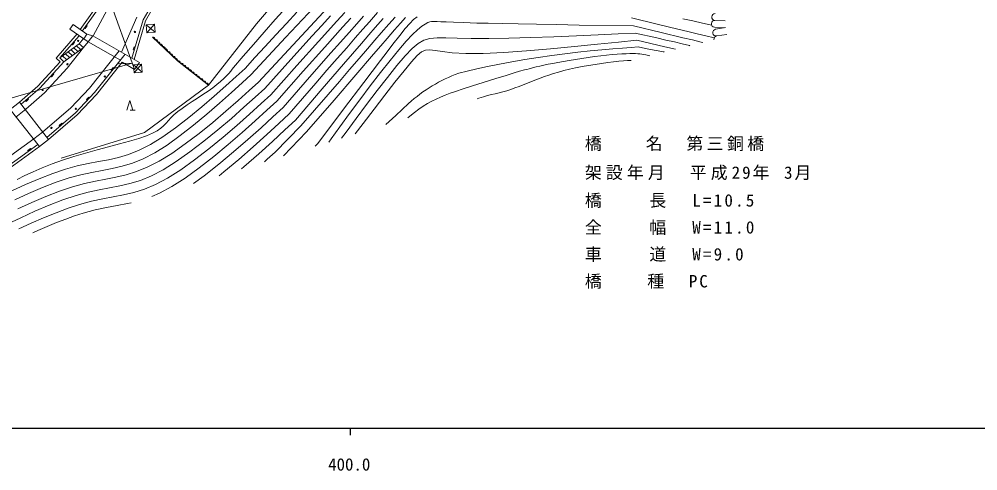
# Model space of a CAD drawing. Units: millimetres, scale not verified. Extents: x 40000 to 680000, y 20000 to 380000.
# Drawn here: x 419064 to 560743, y 198715 to 265445 of the extents above; entities that cross this region are included whole.
import ezdxf
from ezdxf.enums import TextEntityAlignment as Align

# ---------------------------------------------------------------- set-up
doc = ezdxf.new("R2010")
doc.units = ezdxf.units.MM
doc.header["$LTSCALE"] = 1000
for name, color, linetype, lineweight in [('M-BGD', 7, 'Continuous', 13), ('M-STR-HTXT', 7, 'Continuous', 13), ('M-TTL-BAND', 7, 'Continuous', 25)]:
    doc.layers.add(name, color=color, linetype=linetype, lineweight=lineweight)
doc.styles.add('ＭＳ ゴシック', font='')
doc.styles.get('ＭＳ ゴシック').set_extended_font_data('MS Gothic')

msp = doc.modelspace()

# ---------------------------------------------------------------- linework, layer by layer
at = {"layer": 'M-BGD'}
for p, q in [((454154, 264767), (461724, 273725)), ((471017, 274127), (454440, 256132)), ((428068, 263919), (431582, 268883)), ((428394, 263688), (431912, 268658)), ((432739, 268095), (429978, 262983)), ((439093, 268330), (437382, 265352)), ((437751, 265193), (439428, 268111)), ((456901, 265389), (458553, 267207)), ((462617, 267184), (458427, 262714)), ((458548, 264824), (460106, 266504)), ((467173, 266412), (466002, 265132)), ((472027, 266419), (470827, 265065)), ((436457, 265749), (434179, 260576)), ((437382, 265352), (435694, 259708)), ((436050, 259503), (437751, 265193)), ((455267, 263549), (456901, 265389)), ((466002, 265132), (463287, 262137)), ((465096, 265948), (463790, 264525)), ((468064, 265592), (466910, 264313)), ((468955, 264770), (469957, 265893)), ((470827, 265065), (469846, 263950)), ((471696, 264238), (472853, 265563)), ((474623, 265765), (473685, 264707)), ((476147, 265674), (475404, 264872)), ((477363, 265382), (476781, 264823)), ((477902, 265768), (477363, 265382)), ((479758, 265038), (479442, 264933)), ((480014, 265085), (479758, 265038)), ((480238, 265105), (480014, 265085)), ((480494, 265108), (480238, 265105)), ((480852, 265095), (480494, 265108)), ((481384, 265069), (480852, 265095)), ((482162, 265032), (481384, 265069)), ((483258, 264986), (482162, 265032)), ((484742, 264934), (483258, 264986)), ((509570, 265644), (513330, 264707)), ((518624, 265195), (517153, 265514)), ((520047, 264869), (518624, 265195)), ((521890, 265267), (523388, 265184)), ((426572, 263985), (427029, 264641)), ((429264, 262113), (426572, 263985)), ((429078, 263217), (427029, 264641)), ((428709, 264133), (428831, 264046)), ((428831, 264046), (429120, 264454)), ((428998, 264541), (429120, 264454)), ((437854, 264608), (439051, 264699)), ((437945, 263411), (437854, 264608)), ((439142, 263503), (437854, 264608)), ((439051, 264699), (437945, 263411)), ((439051, 264699), (439142, 263503)), ((447029, 255688), (454154, 264767)), ((453678, 261726), (455267, 263549)), ((456977, 263120), (458548, 264824)), ((463790, 264525), (462366, 262964)), ((466910, 264313), (464215, 261304)), ((467817, 263491), (468955, 264770)), ((469846, 263950), (468726, 262672)), ((470739, 263134), (471696, 264238)), ((473685, 264707), (472565, 263411)), ((474516, 263851), (473434, 262583)), ((475404, 264872), (474516, 263851)), ((476108, 264056), (475299, 263046)), ((476781, 264823), (476108, 264056)), ((477935, 263885), (477180, 263163)), ((478550, 264395), (477935, 263885)), ((479046, 264732), (478550, 264395)), ((479442, 264933), (479046, 264732)), ((486686, 264877), (484742, 264934)), ((488398, 264834), (486686, 264877)), ((490441, 264788), (488398, 264834)), ((492813, 264739), (490441, 264788)), ((495514, 264688), (492813, 264739)), ((498499, 264634), (495514, 264688)), ((501818, 264578), (498499, 264634)), ((509846, 264448), (501818, 264578)), ((513924, 263475), (509846, 264448)), ((513330, 264707), (516412, 263954)), ((516412, 263954), (517862, 263607)), ((517862, 263607), (519240, 263283)), ((521419, 264537), (520047, 264869)), ((521835, 264268), (523333, 264186)), ((521995, 263951), (523476, 264192)), ((424525, 259689), (427611, 263262)), ((425078, 259718), (427914, 263001)), ((427150, 262116), (427263, 262018)), ((427932, 261787), (428581, 262588)), ((429264, 262113), (428554, 261284)), ((428638, 262549), (429078, 263217)), ((429078, 263217), (429941, 262993)), ((429941, 262993), (429264, 262113)), ((429264, 262113), (434041, 259375)), ((429946, 263002), (436835, 259053)), ((439142, 263503), (437945, 263411)), ((442480, 259273), (438761, 262805)), ((458427, 262714), (453341, 257263)), ((455421, 261421), (456977, 263120)), ((462366, 262964), (459201, 259469)), ((463287, 262137), (460116, 258611)), ((466546, 262056), (467817, 263491)), ((468726, 262672), (467467, 261232)), ((469637, 261861), (470739, 263134)), ((471626, 262321), (470536, 261056)), ((472565, 263411), (471626, 262321)), ((473434, 262583), (472514, 261507)), ((475299, 263046), (474303, 261756)), ((476266, 262190), (475173, 260929)), ((477180, 263163), (476266, 262190)), ((478869, 262353), (478023, 261873)), ((479770, 262614), (478869, 262353)), ((480824, 262713), (479770, 262614)), ((482127, 262706), (480824, 262713)), ((483775, 262648), (482127, 262706)), ((485865, 262597), (483775, 262648)), ((488454, 262596), (485865, 262597)), ((491443, 262646), (488454, 262596)), ((494695, 262735), (491443, 262646)), ((498073, 262853), (494695, 262735)), ((501439, 262988), (498073, 262853)), ((504655, 263130), (501439, 262988)), ((507585, 263267), (504655, 263130)), ((510090, 263387), (507585, 263267)), ((510325, 262368), (507652, 262072)), ((513287, 262675), (510090, 263387)), ((514485, 261380), (510325, 262368)), ((514644, 262365), (513287, 262675)), ((517163, 262704), (513924, 263475)), ((515893, 262074), (514644, 262365)), ((518577, 262369), (517163, 262704)), ((519838, 262071), (518577, 262369)), ((519240, 263283), (520549, 262981)), ((520549, 262981), (521791, 262699)), ((522155, 262964), (523636, 263205)), ((425078, 259718), (427932, 261787)), ((425677, 259155), (428554, 261284)), ((428554, 261284), (426143, 258186)), ((427311, 260364), (426727, 260913)), ((426823, 261738), (426936, 261640)), ((426936, 261640), (427263, 262018)), ((427720, 260667), (427139, 261212)), ((428128, 260969), (427551, 261511)), ((428554, 261284), (427932, 261787)), ((433842, 260769), (429435, 255252)), ((436036, 261375), (435893, 260896)), ((436036, 260853), (435893, 260896)), ((436179, 261332), (436036, 261375)), ((452161, 259958), (453678, 261726)), ((453907, 259761), (455421, 261421)), ((464215, 261304), (461045, 257739)), ((465142, 260465), (466546, 262056)), ((467467, 261232), (466070, 259631)), ((467001, 258809), (469637, 261861)), ((470536, 261056), (469296, 259618)), ((472514, 261507), (471436, 260251)), ((474303, 261756), (473452, 260641)), ((475173, 260929), (473893, 259361)), ((477137, 261118), (476114, 260032)), ((478023, 261873), (477137, 261118)), ((479124, 260888), (478544, 260623)), ((479751, 260932), (479124, 260888)), ((480542, 260828), (479751, 260932)), ((481612, 260650), (480542, 260828)), ((494036, 260754), (490670, 260522)), ((497570, 261051), (494036, 260754)), ((501121, 261388), (497570, 261051)), ((504532, 261737), (501121, 261388)), ((503469, 260762), (501636, 260568)), ((505198, 260927), (503469, 260762)), ((507652, 262072), (504532, 261737)), ((506799, 261066), (505198, 260927)), ((508244, 261181), (506799, 261066)), ((509506, 261274), (508244, 261181)), ((510560, 261349), (509506, 261274)), ((510560, 261349), (511649, 261137)), ((511649, 261137), (512923, 260885)), ((512923, 260885), (514321, 260597)), ((516079, 260995), (514485, 261380)), ((517054, 261796), (515893, 262074)), ((518111, 261537), (517054, 261796)), ((518180, 261520), (518111, 261537)), ((520119, 262004), (519838, 262071)), ((425114, 259135), (424525, 259689)), ((425677, 259155), (425078, 259718)), ((426085, 259458), (425491, 260017)), ((426494, 259760), (425903, 260316)), ((426902, 260062), (426315, 260615)), ((434729, 260277), (430190, 254595)), ((450741, 258285), (452161, 259958)), ((452460, 258169), (453907, 259761)), ((459201, 259469), (455354, 255192)), ((461972, 256864), (465142, 260465)), ((466070, 259631), (464556, 257894)), ((469296, 259618), (467905, 258006)), ((471436, 260251), (468809, 257203)), ((472452, 259326), (470007, 256097)), ((473452, 260641), (472452, 259326)), ((473893, 259361), (472471, 257549)), ((476114, 260032), (474885, 258585)), ((477893, 260063), (477056, 259136)), ((478544, 260623), (477893, 260063)), ((483080, 260470), (481612, 260650)), ((485061, 260362), (483080, 260470)), ((487627, 260383), (485061, 260362)), ((490670, 260522), (487627, 260383)), ((493818, 259472), (491889, 259134)), ((495789, 259792), (493818, 259472)), ((497769, 260085), (495789, 259792)), ((499728, 260343), (497769, 260085)), ((500357, 259352), (499496, 259203)), ((501636, 260568), (499728, 260343)), ((501263, 259502), (500357, 259352)), ((502198, 259649), (501263, 259502)), ((503145, 259790), (502198, 259649)), ((504086, 259922), (503145, 259790)), ((505004, 260040), (504086, 259922)), ((505884, 260143), (505004, 260040)), ((506707, 260225), (505884, 260143)), ((507459, 260286), (506707, 260225)), ((508140, 260326), (507459, 260286)), ((508382, 259292), (507694, 259232)), ((508751, 260349), (508140, 260326)), ((508978, 259330), (508382, 259292)), ((509292, 260360), (508751, 260349)), ((509491, 259350), (508978, 259330)), ((509766, 260359), (509292, 260360)), ((509496, 259351), (509491, 259350)), ((510173, 260352), (509766, 260359)), ((510516, 260341), (510173, 260352)), ((510795, 260329), (510516, 260341)), ((511680, 260163), (510795, 260329)), ((512288, 260048), (511680, 260163)), ((514321, 260597), (514409, 260578)), ((421814, 255560), (425114, 259135)), ((422094, 255274), (425677, 259155)), ((422795, 254558), (426143, 258186)), ((434303, 259103), (430492, 254333)), ((432966, 258311), (432654, 257920)), ((432772, 257827), (432654, 257920)), ((433084, 258218), (432966, 258311)), ((436093, 258017), (434303, 259103)), ((435969, 258721), (437165, 258812)), ((436060, 257524), (435969, 258721)), ((437257, 257616), (435969, 258721)), ((437165, 258812), (436060, 257524)), ((436835, 259053), (436093, 258017)), ((437165, 258812), (437257, 257616)), ((447029, 255688), (442480, 259273)), ((450323, 257767), (450555, 258050)), ((450555, 258050), (450741, 258285)), ((452460, 258169), (451156, 256973)), ((460116, 258611), (456243, 254277)), ((464556, 257894), (462900, 255992)), ((463830, 255130), (467001, 258809)), ((467905, 258006), (466386, 256246)), ((474885, 258585), (473484, 256842)), ((477056, 259136), (475947, 257797)), ((486683, 258099), (485251, 257777)), ((488289, 258438), (486683, 258099)), ((490035, 258786), (488289, 258438)), ((491889, 259134), (490035, 258786)), ((493743, 257942), (493031, 257740)), ((494085, 258034), (493743, 257942)), ((494426, 258125), (494085, 258034)), ((494925, 258252), (494426, 258125)), ((495453, 258380), (494925, 258252)), ((496015, 258511), (495453, 258380)), ((496615, 258643), (496015, 258511)), ((497258, 258778), (496615, 258643)), ((497950, 258916), (497258, 258778)), ((498694, 259058), (497950, 258916)), ((499496, 259203), (498694, 259058)), ((500401, 258047), (499561, 257841)), ((501301, 258245), (500401, 258047)), ((502245, 258433), (501301, 258245)), ((503212, 258609), (502245, 258433)), ((504183, 258771), (503212, 258609)), ((505136, 258916), (504183, 258771)), ((506053, 259043), (505136, 258916)), ((506912, 259149), (506053, 259043)), ((507694, 259232), (506912, 259149)), ((423716, 257031), (423826, 256929)), ((423826, 256929), (424165, 257297)), ((424055, 257398), (424165, 257297)), ((437257, 257616), (436060, 257524)), ((448828, 256244), (449297, 256675)), ((449297, 256675), (449699, 257075)), ((451156, 256973), (449616, 255579)), ((449699, 257075), (450039, 257441)), ((450039, 257441), (450323, 257767)), ((453341, 257263), (452011, 256030)), ((461045, 257739), (457152, 253342)), ((458062, 252407), (461972, 256864)), ((468809, 257203), (465597, 253488)), ((472471, 257549), (470961, 255577)), ((473484, 256842), (471972, 254898)), ((475947, 257797), (474605, 256118)), ((485251, 257777), (484024, 257482)), ((489665, 256725), (487617, 256102)), ((490216, 256892), (489665, 256725)), ((491041, 257143), (490216, 256892)), ((492236, 257505), (491041, 257143)), ((493031, 257740), (492236, 257505)), ((495410, 256477), (494790, 256236)), ((496037, 256716), (495410, 256477)), ((496679, 256951), (496037, 256716)), ((497344, 257181), (496679, 256951)), ((498040, 257407), (497344, 257181)), ((498777, 257627), (498040, 257407)), ((499561, 257841), (498777, 257627)), ((419114, 253177), (421814, 255560)), ((419379, 252877), (422094, 255274)), ((429435, 255252), (426686, 252347)), ((437598, 248682), (447029, 255688)), ((446974, 254814), (447669, 255309)), ((447669, 255309), (448287, 255787)), ((449616, 255579), (447894, 254056)), ((448287, 255787), (448828, 256244)), ((452011, 256030), (450441, 254593)), ((453061, 254887), (454440, 256132)), ((455354, 255192), (453946, 253913)), ((462900, 255992), (458971, 251472)), ((459878, 250539), (463830, 255130)), ((466386, 256246), (464714, 254309)), ((470007, 256097), (467009, 252125)), ((470961, 255577), (469420, 253528)), ((474605, 256118), (473105, 254199)), ((484695, 255174), (483528, 254779)), ((486058, 255615), (484695, 255174)), ((487617, 256102), (486058, 255615)), ((491725, 255076), (491133, 254879)), ((492327, 255290), (491725, 255076)), ((492937, 255516), (492327, 255290)), ((493552, 255752), (492937, 255516)), ((494171, 255993), (493552, 255752)), ((494790, 256236), (494171, 255993)), ((420041, 252127), (422795, 254558)), ((420086, 253301), (420461, 253632)), ((420362, 253745), (420461, 253632)), ((430190, 254595), (427378, 251623)), ((430492, 254333), (427654, 251333)), ((429362, 253939), (429019, 253575)), ((429471, 253836), (429362, 253939)), ((444649, 253279), (445438, 253793)), ((445438, 253793), (446222, 254307)), ((447894, 254056), (446044, 252474)), ((446222, 254307), (446974, 254814)), ((450441, 254593), (448686, 253022)), ((451432, 253435), (453061, 254887)), ((453946, 253913), (452283, 252422)), ((454808, 252963), (456243, 254277)), ((464714, 254309), (460714, 249679)), ((471972, 254898), (470410, 252844)), ((473105, 254199), (471517, 252140)), ((480691, 253642), (480049, 253319)), ((481351, 253943), (480691, 253642)), ((482037, 254227), (481351, 253943)), ((482760, 254503), (482037, 254227)), ((483528, 254779), (482760, 254503)), ((486983, 253758), (486771, 253674)), ((487672, 253988), (486983, 253758)), ((488296, 254161), (487672, 253988)), ((488877, 254298), (488296, 254161)), ((489433, 254420), (488877, 254298)), ((489986, 254549), (489433, 254420)), ((490552, 254702), (489986, 254549)), ((491133, 254879), (490552, 254702)), ((417756, 252114), (419114, 253177)), ((419114, 253177), (423407, 247673)), ((419987, 253414), (420086, 253301)), ((426686, 252347), (422493, 248733)), ((429128, 253472), (429019, 253575)), ((434998, 252005), (435418, 253405)), ((435418, 253405), (435838, 252005)), ((442500, 251788), (443154, 252271)), ((443154, 252271), (443879, 252770)), ((443879, 252770), (444649, 253279)), ((446044, 252474), (444123, 250903)), ((448686, 253022), (446802, 251391)), ((449613, 251849), (451432, 253435)), ((452283, 252422), (450426, 250794)), ((453114, 251430), (454808, 252963)), ((457152, 253342), (455688, 251994)), ((456569, 251024), (458062, 252407)), ((465597, 253488), (461551, 248818)), ((469420, 253528), (467903, 251486)), ((470410, 252844), (468861, 250772)), ((476607, 252995), (474708, 251236)), ((478782, 252573), (478138, 252136)), ((479416, 252965), (478782, 252573)), ((480049, 253319), (479416, 252965)), ((417755, 252117), (422048, 246612)), ((418575, 250979), (420041, 252127)), ((427378, 251623), (423146, 247976)), ((427654, 251333), (423407, 247673)), ((436188, 252005), (435488, 252005)), ((441119, 250475), (441493, 250889)), ((441493, 250889), (441942, 251326)), ((441942, 251326), (442500, 251788)), ((444123, 250903), (442184, 249412)), ((446802, 251391), (444846, 249772)), ((447663, 250202), (449613, 251849)), ((450426, 250794), (448436, 249103)), ((451223, 249755), (453114, 251430)), ((455688, 251994), (453960, 250421)), ((454807, 249412), (456569, 251024)), ((458971, 251472), (457449, 250055)), ((467009, 252125), (463224, 247098)), ((467903, 251486), (466467, 249535)), ((471517, 252140), (469914, 250042)), ((474708, 251236), (473232, 249864)), ((476780, 251094), (476519, 250872)), ((477475, 251646), (476780, 251094)), ((478138, 252136), (477475, 251646)), ((425353, 250076), (424975, 249750)), ((425073, 249636), (424975, 249750)), ((425451, 249963), (425353, 250076)), ((439984, 249320), (440411, 249695)), ((442184, 249412), (440284, 248071)), ((440411, 249695), (440774, 250078)), ((440774, 250078), (441119, 250475)), ((444846, 249772), (442873, 248235)), ((445641, 248566), (447663, 250202)), ((449198, 248016), (451223, 249755)), ((453960, 250421), (452033, 248703)), ((452843, 247651), (454807, 249412)), ((457449, 250055), (455654, 248403)), ((456880, 245815), (460714, 249679)), ((458328, 249088), (459878, 250539)), ((466467, 249535), (465168, 247757)), ((468861, 250772), (467385, 248775)), ((469914, 250042), (468731, 248484)), ((421225, 247745), (422493, 248733)), ((425264, 244921), (437598, 248682)), ((436726, 247819), (437857, 248204)), ((437857, 248204), (438753, 248579)), ((440284, 248071), (438475, 246949)), ((438753, 248579), (439447, 248950)), ((439447, 248950), (439984, 249320)), ((442873, 248235), (440942, 246854)), ((443607, 247013), (445641, 248566)), ((448436, 249103), (446375, 247423)), ((447100, 246289), (449198, 248016)), ((452033, 248703), (449969, 246919)), ((455654, 248403), (453652, 246599)), ((456499, 247396), (458328, 249088)), ((461551, 248818), (458120, 245231)), ((467385, 248775), (466718, 247867)), ((421225, 247745), (416425, 244258)), ((421813, 246936), (416987, 243430)), ((422048, 246612), (417212, 243099)), ((422048, 246612), (423407, 247673)), ((430580, 246130), (432273, 246581)), ((432273, 246581), (433890, 247011)), ((433890, 247011), (435389, 247423)), ((435389, 247423), (436726, 247819)), ((438475, 246949), (436799, 246097)), ((440942, 246854), (439106, 245700)), ((441619, 245617), (443607, 247013)), ((446375, 247423), (444303, 245830)), ((449969, 246919), (447833, 245148)), ((450740, 245822), (452843, 247651)), ((453652, 246599), (451511, 244726)), ((454460, 245548), (456499, 247396)), ((463224, 247098), (462815, 246670)), ((465168, 247757), (464825, 247286)), ((420728, 246333), (420323, 246039)), ((420411, 245918), (420323, 246039)), ((420816, 246212), (420728, 246333)), ((425484, 244621), (427142, 245153)), ((427142, 245153), (428855, 245655)), ((428855, 245655), (430580, 246130)), ((435232, 245474), (433733, 245024)), ((436799, 246097), (435232, 245474)), ((439106, 245700), (437408, 244823)), ((439737, 244450), (441619, 245617)), ((444303, 245830), (442280, 244397)), ((444993, 244651), (447100, 246289)), ((447833, 245148), (445688, 243469)), ((448565, 244007), (450740, 245822)), ((452281, 243630), (454460, 245548)), ((456880, 245815), (455738, 244753)), ((422459, 243479), (423919, 244059)), ((423919, 244059), (425484, 244621)), ((427652, 243764), (425914, 243291)), ((429264, 244116), (427652, 243764)), ((430788, 244403), (429264, 244116)), ((432265, 244687), (430788, 244403)), ((433733, 245024), (432265, 244687)), ((434309, 243725), (432829, 243383)), ((435822, 244185), (434309, 243725)), ((437408, 244823), (435822, 244185)), ((438004, 243562), (439737, 244450)), ((442280, 244397), (440368, 243200)), ((442939, 243179), (444993, 244651)), ((446383, 242286), (448565, 244007)), ((451511, 244726), (449297, 242867)), ((455738, 244753), (455322, 244373)), ((418781, 241778), (419884, 242324)), ((419884, 242324), (421112, 242896)), ((421112, 242896), (422459, 243479)), ((424027, 242653), (422035, 241876)), ((425914, 243291), (424027, 242653)), ((428182, 242463), (426431, 241989)), ((429805, 242813), (428182, 242463)), ((431341, 243099), (429805, 242813)), ((432829, 243383), (431341, 243099)), ((433372, 242101), (434863, 242449)), ((434863, 242449), (436393, 242915)), ((436393, 242915), (438004, 243562)), ((438610, 242290), (436980, 241629)), ((440368, 243200), (438610, 242290)), ((440999, 241950), (442939, 243179)), ((445688, 243469), (443599, 241960)), ((444829, 241155), (446383, 242286)), ((449297, 242867), (448597, 242310)), ((451927, 243332), (452281, 243630)), ((419996, 241004), (417970, 240078)), ((422035, 241876), (419996, 241004)), ((424528, 241349), (422518, 240569)), ((426431, 241989), (424528, 241349)), ((426947, 240688), (428707, 241166)), ((428707, 241166), (430336, 241521)), ((430336, 241521), (431877, 241812)), ((431877, 241812), (433372, 242101)), ((435436, 241153), (433932, 240801)), ((436980, 241629), (435436, 241153)), ((437570, 240340), (439218, 241017)), ((439218, 241017), (440999, 241950)), ((443599, 241960), (441630, 240700)), ((420460, 239691), (418414, 238758)), ((422518, 240569), (420460, 239691)), ((423006, 239256), (425033, 240043)), ((425033, 240043), (426947, 240688)), ((429236, 239866), (427464, 239387)), ((430875, 240219), (429236, 239866)), ((432426, 240510), (430875, 240219)), ((433932, 240801), (432426, 240510)), ((432978, 239207), (434495, 239498)), ((434495, 239498), (436011, 239855)), ((436011, 239855), (437570, 240340)), ((439825, 239745), (438681, 239270)), ((441630, 240700), (439825, 239745)), ((418864, 237432), (420930, 238371)), ((420930, 238371), (423006, 239256)), ((425534, 238739), (423490, 237948)), ((427464, 239387), (425534, 238739)), ((426292, 237528), (427980, 238086)), ((427980, 238086), (429765, 238564)), ((429765, 238564), (431417, 238917)), ((431417, 238917), (432978, 239207)), ((435056, 238198), (433528, 237905)), ((435619, 238331), (435056, 238198)), ((421395, 237057), (419309, 236111)), ((423490, 237948), (421395, 237057)), ((422675, 236098), (424510, 236856)), ((424510, 236856), (426292, 237528)), ((428497, 236785), (427247, 236382)), ((430295, 237263), (428497, 236785)), ((431957, 237615), (430295, 237263)), ((433528, 237905), (431957, 237615)), ((419309, 236111), (417296, 235153)), ((419013, 234444), (420829, 235284)), ((420829, 235284), (422675, 236098)), ((424588, 235385), (423213, 234815)), ((425938, 235912), (424588, 235385)), ((427247, 236382), (425938, 235912)), ((421831, 234213), (421086, 233875)), ((423213, 234815), (421831, 234213))]:
    msp.add_line(p, q, dxfattribs=at)
for centre in [(436173, 263561), (427780, 262237), (426192, 258780), (431703, 256978), (422534, 254998), (427435, 252204), (423835, 249372)]:
    msp.add_circle(centre, 100, dxfattribs=at)
for centre, radius, start, end in [((521863, 264768), 500, 86.85161, 266.85161), ((521918, 265766), 500, 86.85161, 266.85161), ((522075, 263458), 500, 99.22112, 279.22112), ((438848, 262524), 294, 345.83284, 107.12979), ((439220, 262171), 294, 345.83284, 107.12979), ((439592, 261818), 294, 345.83284, 107.12979), ((522236, 262471), 500, 99.22112, 187.09359), ((439963, 261464), 294, 345.83284, 107.12979), ((440335, 261111), 294, 345.83284, 107.12979), ((440707, 260758), 294, 345.83284, 107.12979), ((441079, 260405), 294, 345.83284, 107.12979), ((441451, 260052), 294, 345.83284, 107.12979), ((441823, 259699), 294, 345.83284, 107.12979), ((442195, 259345), 294, 345.83284, 107.12979), ((442590, 258988), 306, 352.41485, 111.10473), ((443004, 258662), 306, 352.41485, 111.10473), ((443418, 258336), 306, 352.41485, 111.10473), ((443831, 258010), 306, 352.41485, 111.10473), ((444245, 257684), 306, 352.41485, 111.10473), ((444658, 257358), 306, 352.41485, 111.10473), ((445072, 257032), 306, 352.41485, 111.10473), ((445485, 256706), 306, 352.41485, 111.10473), ((445899, 256381), 306, 352.41485, 111.10473), ((492378, 235296), 23706, 110.63502, 131.70496), ((446312, 256055), 306, 352.41485, 111.10473), ((446726, 255729), 306, 352.41485, 111.10473)]:
    msp.add_arc(centre, radius, start, end, dxfattribs=at)
at = {"layer": 'M-STR-HTXT'}
for p, q in [((425560, 287479), (436001, 258290)), ((381469, 243301), (435773, 258928)), ((435773, 258928), (433712, 258855))]:
    msp.add_line(p, q, dxfattribs=at)
at = {"layer": 'M-TTL-BAND'}
for p, q in [((40000, 205000), (579000, 205000)), ((468000, 205000), (468000, 204000))]:
    msp.add_line(p, q, dxfattribs=at)

# ---------------------------------------------------------------- texts
at = {"layer": 'M-STR-HTXT', "char_height": 1833, "attachment_point": 7, "style": 'ＭＳ ゴシック'}
for s, insert in [('\\T1.2;橋\u3000\u3000名\u3000第三銅橋', (502667, 245945)), ('\\T1.24;架設年月\u3000平成29年\\~3月', (502667, 241650)), ('\\T1.27;橋\u3000\u3000長\u3000L=10.5', (502667, 237552)), ('\\T1.27;全\u3000\u3000幅\u3000W=11.0', (502667, 233571)), ('\\T1.27;車\u3000\u3000道\u3000W=9.0', (502667, 229591)), ('\\T1.23;橋\u3000\u3000種\u3000PC', (502667, 225611))]:
    msp.add_mtext(s, dxfattribs=dict(at, insert=insert))
at = {"layer": 'M-TTL-BAND', "style": 'ＭＳ ゴシック'}
msp.add_text('400.0', height=1833, dxfattribs=at).set_placement((467844, 198195), align=Align.BOTTOM_CENTER)

doc.saveas('drawing.dxf')
